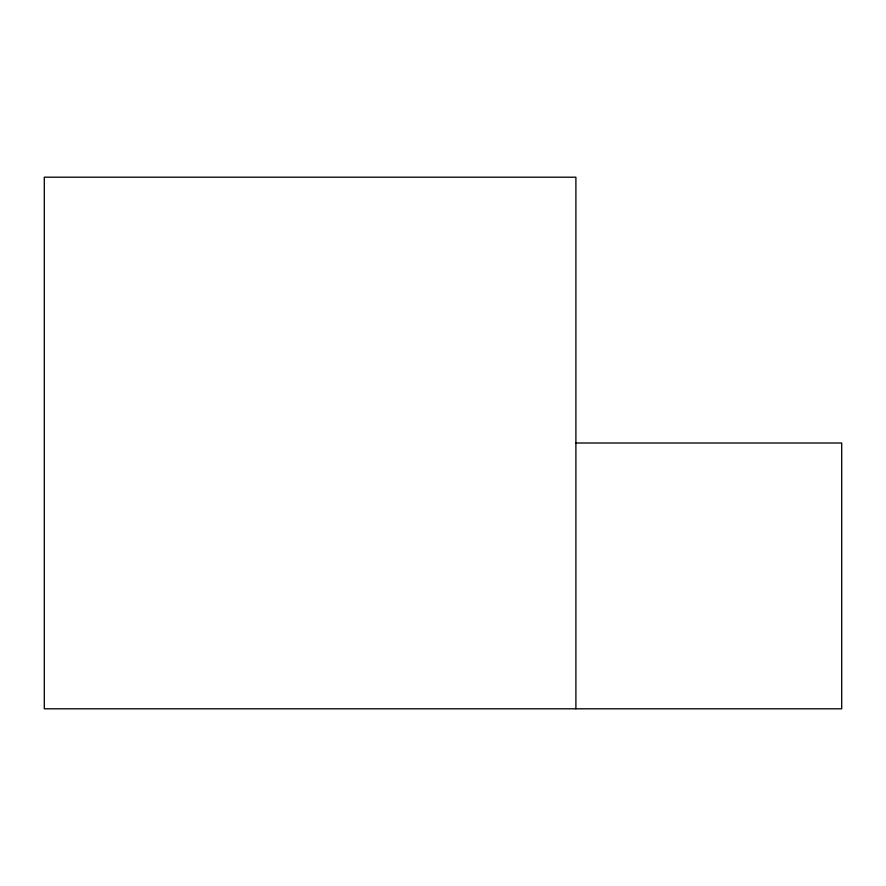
<?xml version="1.0" encoding="UTF-8"?>
<svg xmlns="http://www.w3.org/2000/svg" width="886" height="886" viewBox="0 0 886 886"><rect width="100%" height="100%" fill="white"/><g stroke="black" fill="none" stroke-linecap="round" stroke-linejoin="round"><path stroke-width="1.33" d="M575.9 443L841.7 443L841.7 708.8L44.3 708.8L44.3 177.2L575.9 177.2L575.9 708.8"/></g></svg>
